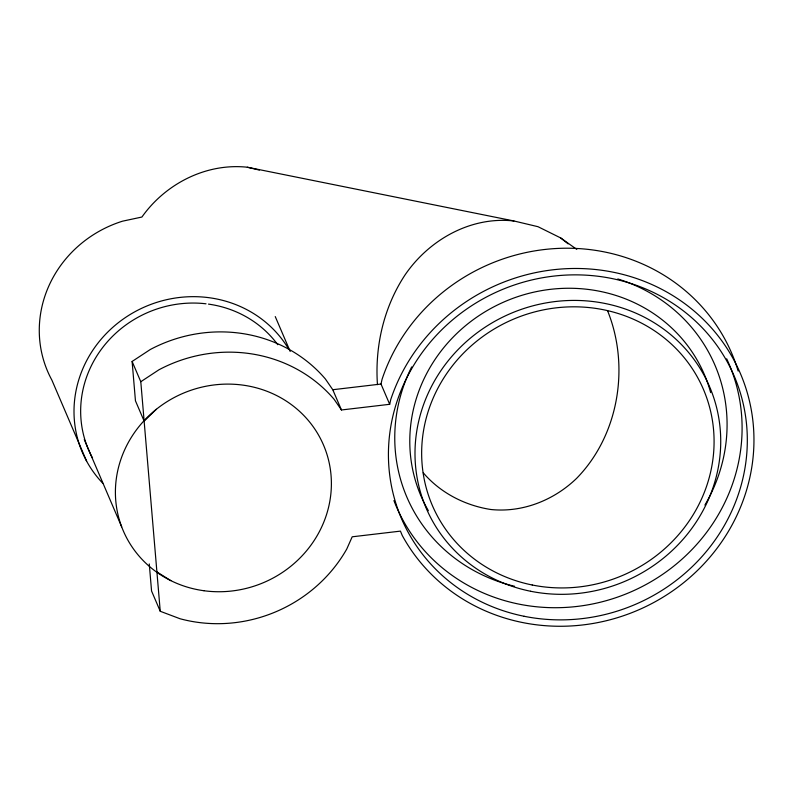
<?xml version="1.0" encoding="UTF-8"?>
<svg xmlns="http://www.w3.org/2000/svg" width="793" height="793" viewBox="0 0 793 793"><rect width="100%" height="100%" fill="white"/><g stroke="black" fill="none" stroke-linecap="round" stroke-linejoin="round"><path stroke-width="1.19" d="M389.69 404.301L390.741 399.593A187.673 177.236 -23.2 0 1 668.846 293.212A187.673 177.236 -23.2 0 1 692.715 574.945A187.673 177.236 -23.2 0 1 402.259 535.493L400.435 531.122L352.201 536.802L346.779 549.004A142.433 134.513 -23.2 0 1 180.07 618.758L160.245 611.274L140.797 381.72L158.977 369.766A142.433 134.513 -23.2 0 1 334.091 399.276L341.456 409.971L389.69 404.301L381.007 384.04L382.057 379.332A187.673 177.236 -23.2 0 1 562.396 248.268A187.673 177.236 -23.2 0 1 738.164 371.055M156.33 409.277L144.138 421.083L135.454 400.822L132.114 361.459L150.293 349.505A142.433 134.513 -23.2 0 1 325.408 379.014L332.773 389.72L341.456 409.971M332.773 389.72L381.007 384.04M576.789 249.389L560.691 237.94L537.991 226.699L513.914 220.969L247.317 167.224C206.259 162.823 165.459 183.708 141.917 217.034L122.538 221.178A115.619 109.186 -23.2 0 0 51.892 380.125L86.625 461.169M513.914 220.969C470.725 216.142 428.973 239.833 405.005 274.983C383.753 307.228 374.762 346.303 377.458 384.655M247.317 167.224L259.361 170.089M156.915 571.922L170.842 580.645M560.691 237.94L568.125 243.867M423.254 472.797C440.274 492.82 464.985 505.508 490.837 509.502C522.488 512.803 553.91 500.264 576.6 478.367C618.927 435.119 630.029 366.425 607.607 310.846M275.25 316.576L290.198 351.468M132.114 361.459L140.797 381.72M160.245 611.274L151.562 591.013L149.272 563.952M84.266 439.56L121.676 526.83M428.359 510.702A154.159 145.585 -23.2 0 1 506.598 300.844A154.159 145.585 -23.2 0 1 710.657 392.594M726.675 358.773A180.973 170.911 -23.2 0 1 629.622 592.45A180.973 170.911 -23.2 0 1 393.923 500.601M617.806 278.948A167.571 158.243 -23.2 0 1 704.898 505.082M514.548 586.265A167.571 158.243 -23.2 0 1 411.696 366.911M102.793 483.274A115.619 109.186 -23.2 0 1 122.479 319.589A115.619 109.186 -23.2 0 1 288.93 349.495M92.543 458.017A108.919 102.862 -23.2 0 1 101.345 349.297A108.919 102.862 -23.2 0 1 206.021 303.798M208.49 304.115A108.919 102.862 -23.2 0 1 277.748 344.697M203.96 590.735A108.919 102.862 -23.2 0 0 325.11 449.007A108.919 102.862 -23.2 0 0 141.104 424.017A108.919 102.862 -23.2 0 0 203.96 590.735M524.104 616.27A180.973 170.911 -23.2 0 0 740.464 393.318A180.973 170.911 -23.2 0 0 439.025 332.525A180.973 170.911 -23.2 0 0 524.104 616.27M530.586 591.251A154.159 145.585 -23.2 0 0 714.889 401.327A154.159 145.585 -23.2 0 0 458.116 349.535A154.159 145.585 -23.2 0 0 530.586 591.251M532.212 584.996A147.458 139.261 -23.2 0 0 708.496 403.33A147.458 139.261 -23.2 0 0 462.884 353.797A147.458 139.261 -23.2 0 0 532.212 584.996"/></g></svg>
